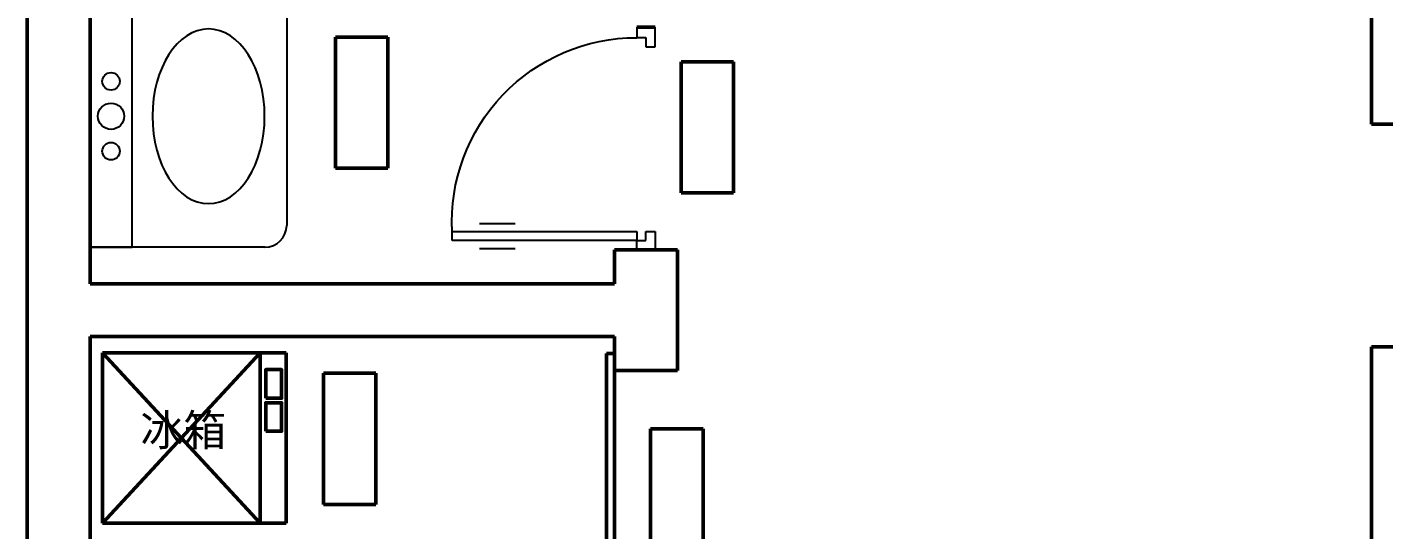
# Model space of a CAD drawing. Header units: millimetres. Extents: x 28348 to 63692, y 9134 to 33912.
# Drawn here: x 28348 to 33523, y 12902 to 14820 of the extents above; entities that cross this region are included whole.
import ezdxf

# ---------------------------------------------------------------- set-up
doc = ezdxf.new("R2010")
doc.units = ezdxf.units.MM
for name, color, linetype in [('door', 40, 'Continuous'), ('wall', 7, 'Continuous'), ('人体', 7, 'Continuous'), ('家具', 6, 'Continuous')]:
    doc.layers.add(name, color=color, linetype=linetype)
doc.styles.get("Standard").update_dxf_attribs({"font": 'arial.ttf'})

# ---------------------------------------------------------------- blocks, each defined once
blk = doc.blocks.new('门1')
at = {"layer": 'door'}
for p, q in [((44350.7, 18055.7), (44309.3, 18055.7)), ((44350.7, 18035), (44350.7, 18055.7)), ((44765, 18055.7), (44809.3, 18055.7)), ((44765, 18035), (44765, 18055.7)), ((44330, 18014.2), (44330, 18035)), ((44330, 18035), (44350.7, 18035)), ((44785.7, 18035), (44765, 18035)), ((44785.7, 18014.2), (44785.7, 18035)), ((44309.3, 18014.2), (44330, 18014.2)), ((44330, 18014.2), (44330, 17600)), ((44350.7, 18014.2), (44330, 18014.2)), ((44350.7, 17600), (44350.7, 18014.2)), ((44809.3, 18014.2), (44785.7, 18014.2)), ((44312.5, 17661.8), (44312.5, 17741.5)), ((44368.2, 17661.8), (44368.2, 17741.5)), ((44330, 17600), (44350.7, 17600))]:
    blk.add_line(p, q, dxfattribs=at)
at = {"layer": 'door', "lineweight": 50}
for p, q in [((44309.3, 18055.7), (44309.3, 18014.2)), ((44809.3, 18055.7), (44809.3, 18014.2))]:
    blk.add_line(p, q, dxfattribs=at)
at = {"layer": 'door', "linetype": 'ByBlock'}
blk.add_arc((44371.4, 18013.7), 414.2, 267.134, 0.0717, dxfattribs=at)
blk = doc.blocks.new('洗脸盆3')
at = {"layer": '家具'}
for p, q in [((39679.3, 14063), (39679.6, 15062.9)), ((39679.6, 15062.9), (40346.1, 15062.8)), ((39839.3, 14060.3), (39839.5, 15060.2)), ((40429.5, 14979.4), (40429.2, 14146.2)), ((40345.9, 14062.9), (39679.3, 14063)), ((39679.3, 14063), (39839.3, 14063))]:
    blk.add_line(p, q, dxfattribs=at)
for centre, radius in [((39759.4, 14696.3), 33.3), ((39759.4, 14563), 50), ((39759.4, 14429.6), 33.3)]:
    blk.add_circle(centre, radius, dxfattribs=at)
for centre, start, end in [((40346.1, 14979.4), 359.986, 89.986), ((40345.9, 14146.2), 269.986, 359.986)]:
    blk.add_arc(centre, 83.3, start, end, dxfattribs=at)
at = {"layer": '家具', "extrusion": (0, 0, -1)}
blk.add_ellipse((40131.1, 14562.9), major_axis=(0.1, 333.3), ratio=0.642119, dxfattribs=at)
blk = doc.blocks.new('冰箱')
at = {"layer": '家具', "lineweight": 50}
for p, q in [((34285.4, 14147.2), (34985.4, 14147.2)), ((34985.4, 14147.2), (34985.4, 13497.2)), ((34985.4, 13497.2), (34285.4, 13497.2))]:
    blk.add_line(p, q, dxfattribs=at)
at = {"layer": '家具', "color": 8, "lineweight": 50}
for p, q in [((34285.4, 13497.2), (34886.7, 14147.2)), ((34285.4, 14147.2), (34886.7, 13497.2))]:
    blk.add_line(p, q, dxfattribs=at)
at = {"layer": '家具', "color": 6, "lineweight": 50}
blk.add_line((34886.7, 13497.2), (34886.7, 14147.2), dxfattribs=at)
at = {"layer": '家具', "lineweight": 50}
blk.add_lwpolyline([(34285.4, 13497.2), (34285.4, 14147.2)], dxfattribs=at)
at = {"layer": '家具', "color": 8, "lineweight": 50}
for points in [[(34907.5, 13973.9), (34907.5, 14082.9), (34967.9, 14082.9), (34967.9, 13973.9), (34907.5, 13973.9)], [(34907.7, 13847.5), (34907.7, 13956.5), (34968.1, 13956.5), (34968.1, 13847.5), (34907.7, 13847.5)]]:
    blk.add_lwpolyline(points, dxfattribs=at)
at = {"color": 5, "insert": (34429.7, 13912.1), "char_height": 120, "width": 354.843, "attachment_point": 1}
blk.add_mtext('{\\fSimSun|b0|i0|c134|p54;\\C4;冰箱}', dxfattribs=at)

msp = doc.modelspace()

# ---------------------------------------------------------------- linework, layer by layer
at = {"layer": 'door', "color": 4, "lineweight": 50}
for p, q in [((30558, 12575), (30558, 13575)), ((30558, 13575), (30588, 13575)), ((30588, 13575), (30588, 12575))]:
    msp.add_line(p, q, dxfattribs=at)
at = {"layer": 'door', "color": 7, "lineweight": 50}
msp.add_line((33715.2, 13600), (33475.2, 13600), dxfattribs=at)
msp.add_lwpolyline([(33715.2, 14580), (33715.2, 14450), (33475.2, 14450)], dxfattribs=at)
at = {"layer": 'wall', "color": 7, "lineweight": 50}
for p, q in [((33475.2, 14450), (33475.2, 18047)), ((28588, 13640), (28588, 10693)), ((28588, 13640), (29188, 13640)), ((33475.2, 10693), (33475.2, 13600))]:
    msp.add_line(p, q, dxfattribs=at)
at = {"layer": 'wall', "lineweight": 50}
for p, q in [((28348, 10453), (28348, 16884)), ((28588, 16644), (28588, 13840)), ((30588, 13840), (30588, 13970)), ((30588, 13840), (30588, 13970)), ((30588, 13970), (30828, 13970)), ((30588, 13970), (30788, 13970)), ((30828, 13970), (30828, 13640)), ((30828, 13970), (30828, 13805)), ((28588, 13840), (30588, 13840)), ((30828, 13510), (30828, 13840)), ((30828, 13510), (30828, 13675)), ((28588, 13640), (30588, 13640)), ((30588, 13640), (30588, 13510)), ((30588, 13640), (30588, 13510)), ((30588, 13510), (30828, 13510)), ((30588, 13510), (30788, 13510))]:
    msp.add_line(p, q, dxfattribs=at)
at = {"layer": '人体', "color": 7, "lineweight": 50}
for p, q in [((29524, 14282), (29524, 14782)), ((29524, 14782), (29724, 14782)), ((29724, 14782), (29724, 14282)), ((30842, 14188), (30842, 14688)), ((30842, 14688), (31042, 14688)), ((31042, 14688), (31042, 14188)), ((29724, 14282), (29524, 14282)), ((31042, 14188), (30842, 14188)), ((29478, 12999), (29478, 13499)), ((29478, 13499), (29678, 13499)), ((29678, 13499), (29678, 12999)), ((30726, 12787), (30726, 13287)), ((30726, 13287), (30926, 13287)), ((30926, 13287), (30926, 12787)), ((29678, 12999), (29478, 12999))]:
    msp.add_line(p, q, dxfattribs=at)

# ---------------------------------------------------------------- block references
at = {"layer": 'door', "lineweight": 50, "xscale": -1.7, "yscale": 1.7, "zscale": 1.7, "rotation": 270}
msp.add_blockref('门1', (48.6, -61355.8), dxfattribs=at)
at = {"layer": '家具', "lineweight": 50}
msp.add_blockref('洗脸盆3', (-11091.3, -83), dxfattribs=at)
at = {"layer": '家具', "color": 8, "lineweight": 50}
msp.add_blockref('冰箱', (-5649.6, -569.8), dxfattribs=at)

doc.saveas('drawing.dxf')
